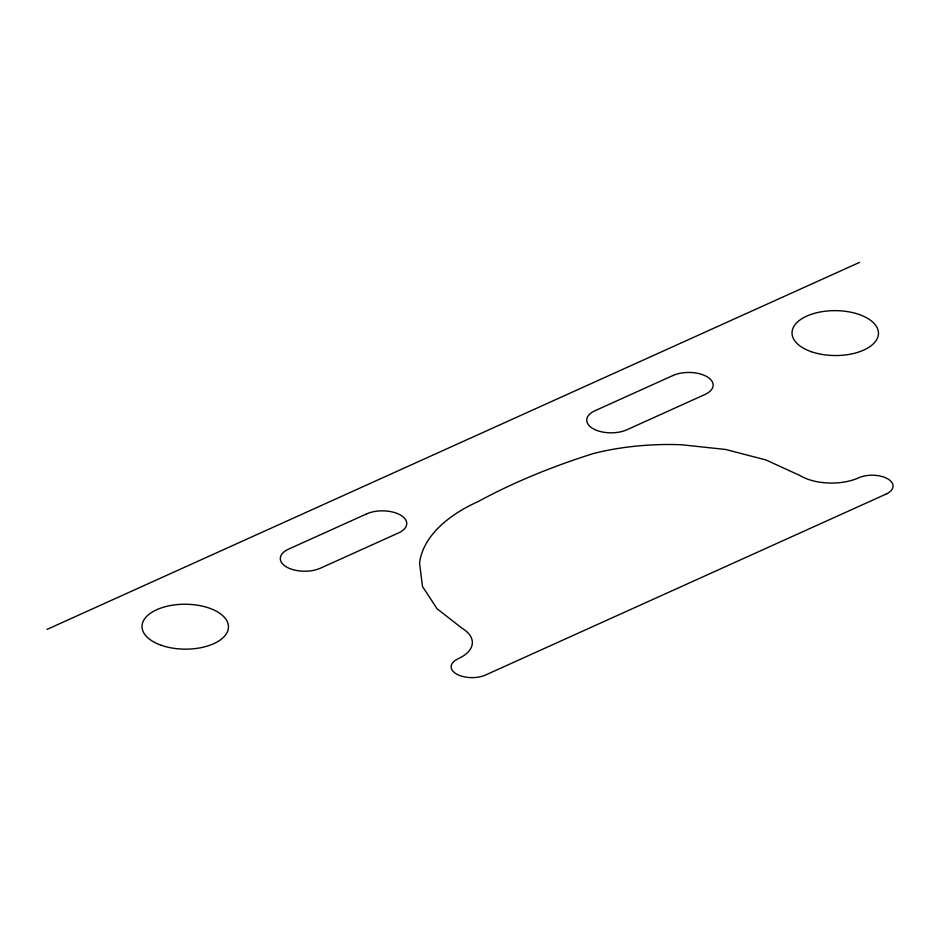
<?xml version="1.0" encoding="UTF-8"?>
<svg xmlns="http://www.w3.org/2000/svg" width="940" height="940" viewBox="0 0 940 940"><rect width="100%" height="100%" fill="white"/><g stroke="black" fill="none" stroke-linecap="round" stroke-linejoin="round"><path stroke-width="1.41" d="M47 629.412L859.501 262.401M366.577 513.91L288.568 549.136A24.205 12.572 0.3 0 0 286.324 566.879A24.205 12.572 0.3 0 0 320.481 568.171L398.49 532.945A24.205 12.572 0.3 0 0 400.734 515.202A24.205 12.572 0.3 0 0 366.577 513.91M672.981 375.507L594.985 410.733A24.205 12.572 0.3 0 0 592.74 428.476A24.205 12.572 0.3 0 0 626.898 429.768L704.894 394.53A24.205 12.572 0.3 0 0 707.139 376.799A24.205 12.572 0.3 0 0 672.981 375.507M885.974 494.146L485.581 675.002A20.751 10.775 0.3 0 1 456.299 673.898A20.751 10.775 0.3 0 1 458.215 658.693A41.489 21.561 0.3 0 0 462.069 628.284L436.994 608.685L422.483 586.431L419.546 563.013A172.889 89.817 0.3 0 1 478.084 501.584A569.24 295.736 0.3 0 1 593.61 453.468A172.889 89.817 0.3 0 1 681.394 444.738L725.657 449.485L766.135 460.013L800.069 475.605A41.489 21.561 0.3 0 0 858.62 477.826A20.751 10.775 0.3 0 1 887.9 478.942A20.751 10.775 0.3 0 1 885.974 494.146M811.22 351.666A43.228 22.454 0.3 0 0 878.371 334.722A43.228 22.454 0.3 0 0 816.132 312.879A43.228 22.454 0.3 0 0 811.22 351.666M161.222 645.275A43.228 22.454 0.3 0 0 228.373 628.331A43.228 22.454 0.3 0 0 166.133 606.476A43.228 22.454 0.3 0 0 161.222 645.275"/></g></svg>
